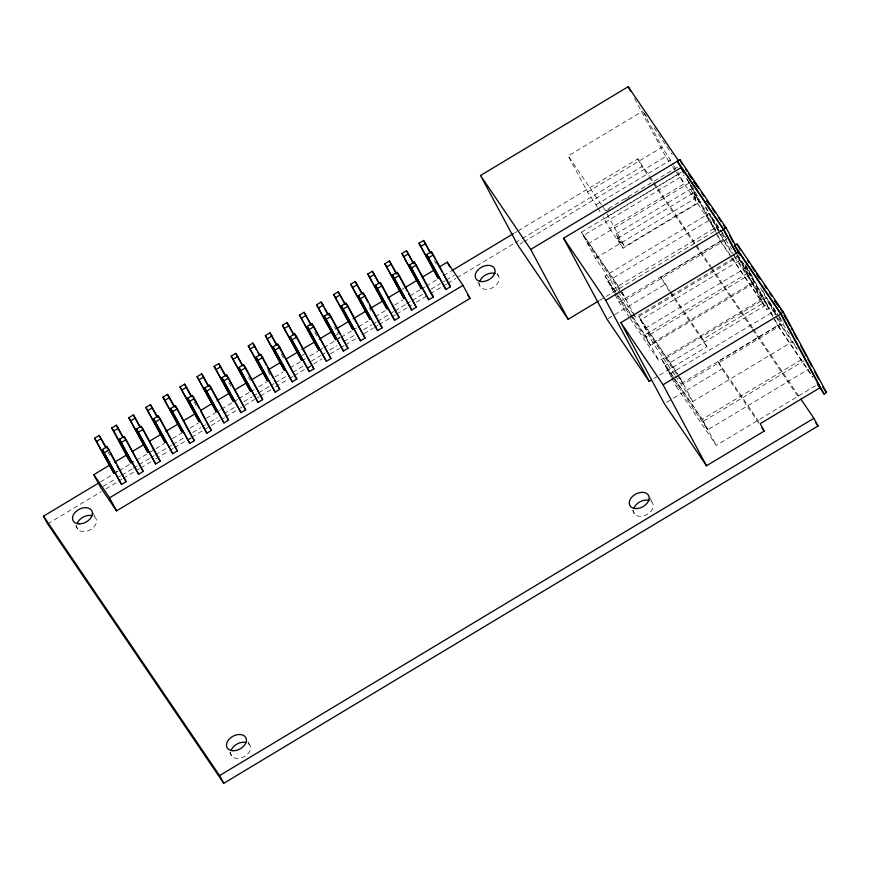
<?xml version="1.0" encoding="UTF-8"?>
<svg xmlns="http://www.w3.org/2000/svg" width="870" height="870" viewBox="0 0 870 870"><rect width="100%" height="100%" fill="white"/><g stroke="black" fill="none" stroke-linecap="round" stroke-linejoin="round"><path stroke-width="0.65" stroke-dasharray="4.35 3.26" d="M597.44 207.038L587.576 192.02L568.208 155.893L642.756 111.066M401.94 289.427L404.267 288.035M301.803 355.797L304.108 354.416M335.95 335.265L338.245 333.884L334.45 326.815M113.818 473.128L117.265 471.051M338.028 338.332L340.322 336.94M100.485 481.893L113.285 474.204M114.448 473.508L117.939 471.409M119.092 470.713L129.565 464.417M136.546 460.219L148.172 453.226M149.335 452.53L164.452 443.439M172.597 438.545L181.906 432.955M190.041 428.062L198.186 423.157M206.32 418.263L220.284 409.879M221.448 409.183L233.073 402.19M234.237 401.483L237.727 399.384M238.891 398.688L249.353 392.392M250.517 391.696L254.007 389.597M258.662 386.802L266.807 381.908M274.942 377.014L283.087 372.121M290.069 367.923L305.185 358.831M309.84 356.037L317.974 351.143M319.138 350.447L322.629 348.348M323.792 347.641L335.418 340.648M336.581 339.952L340.072 337.854M341.236 337.158L351.708 330.861M352.872 330.165L357.516 327.37M358.679 326.674L367.988 321.073M374.97 316.876L386.595 309.883M394.741 304.989L402.875 300.096M409.857 295.909L420.33 289.612M421.482 288.916L424.973 286.817M426.137 286.11L436.609 279.825M443.58 275.627L450.562 271.429M514.529 232.975L516.856 231.572M518.02 230.876L637.808 158.851L649.248 175.707M587.576 192.02L662.135 147.204L673.228 164.506M103.16 486.319L115.949 478.63M117.113 477.934L120.593 475.836M121.756 475.14L132.218 468.843M133.382 468.147L138.036 465.352M139.2 464.656L149.662 458.359M150.825 457.663L154.316 455.565M155.48 454.869L167.105 447.876M168.269 447.18L171.749 445.081M172.912 444.385L183.385 438.088M192.683 432.499L200.818 427.605M201.981 426.909L205.472 424.81M210.116 422.015L217.098 417.817M224.068 413.631L235.705 406.638M243.839 401.744L251.974 396.851M253.137 396.154L257.792 393.36M258.955 392.653L269.417 386.367M270.581 385.671L274.072 383.572M275.235 382.865L285.697 376.579M292.668 372.382L303.13 366.096M311.275 361.202L320.573 355.612M321.737 354.906L325.228 352.818M329.871 350.012L336.853 345.825M343.824 341.627L355.46 334.635M363.595 329.741L371.729 324.858M372.893 324.151L376.384 322.052M377.547 321.356L389.173 314.364M390.336 313.668L393.827 311.569M394.991 310.873L405.453 304.587M406.616 303.88L411.26 301.085M412.423 300.389L422.885 294.093M431.031 289.199L440.329 283.609M441.492 282.913L444.983 280.814M446.147 280.118L454.281 275.224M47.643 523.881L101.148 491.724M105.792 488.929L117.428 481.936M118.592 481.23L122.083 479.131M123.235 478.435L134.872 471.442M136.035 470.746L139.526 468.647M140.69 467.951L151.152 461.655M155.806 458.86L168.595 451.171M169.759 450.464L173.25 448.365M174.413 447.669L186.049 440.677M187.213 439.981L190.693 437.882M191.857 437.186L203.493 430.193M204.657 429.486L219.773 420.406M220.936 419.699L224.427 417.6M225.591 416.904L237.216 409.911M238.38 409.215L254.66 399.428M255.823 398.721L259.314 396.633M260.478 395.926L270.951 389.64M275.594 386.835L288.394 379.146M289.558 378.45L293.049 376.351M294.212 375.655L305.838 368.662M307.001 367.956L322.117 358.875M330.263 353.97L339.561 348.381M340.725 347.685L344.215 345.586M345.379 344.89L357.015 337.897M363.986 333.699L373.295 328.099M374.459 327.403L377.95 325.304M379.113 324.608L390.739 317.615M391.902 316.919L395.393 314.82M396.557 314.124L411.673 305.033M416.328 302.238L429.117 294.538M430.28 293.842L441.916 286.85M443.08 286.154L446.56 284.055M447.724 283.359L455.869 278.454M457.033 277.758L514.018 243.502M515.181 242.795L520.999 239.304M522.163 238.608L641.951 166.583L652.63 182.308M188.877 439.676L191.172 438.295M308.361 367.836L310.666 366.455M520.293 243.948L522.62 242.556M523.783 241.849L665.68 156.546L671.76 165.507M596.211 204.733L670.759 159.917M677.502 167.083L605.281 210.507L568.208 155.893M605.803 211.127L610.457 208.321M625.595 199.219L629.097 197.12M617.385 290.471L595.515 258.249L581.519 232.149L681.156 172.249M604.378 218.696L678.926 173.88L684.222 183.755L609.674 228.571L603.084 216.793M619.875 290.797L588.022 243.861L583.498 235.433L684.288 174.837M588.022 243.861L689.964 182.569M616.025 233.921L690.573 189.105L699.208 201.818L624.649 246.634L616.025 233.921L620.952 243.111L617.711 238.336L692.259 193.521L695.5 198.295L690.573 189.105M595.515 258.249L699.784 195.565M609.674 228.571L623.007 248.211L697.555 203.395L692.259 193.521M629.597 317.659L619.038 302.108L605.041 276.007L709.3 213.324L726.646 238.869M616.308 295.137L608 281.119L712.258 218.435L721.361 231.844M612.513 289.547L716.782 226.863L720.567 232.453M599.561 300.411L715.858 230.485L691.095 184.309M619.038 302.108L723.296 239.424L733.105 253.866M669.247 291.233L660.754 277.16L720.741 241.099L731.279 256.628M716.075 233.203L720.512 241.479L722.959 240.011L733.573 255.649M620.636 291.918L625.943 299.737L726.733 239.141M608.195 318.572L664.723 284.577M633.219 313.798L635.481 317.137L737.434 255.845M674.674 374.872L652.804 342.66L638.808 316.549L738.445 256.65M676.403 374.089L645.312 328.273L640.788 319.845L740.424 259.945M645.312 328.273L746.101 267.677M632.936 317.104L645.007 334.885L749.266 272.201L737.956 255.541M631.511 315.756L645.921 336.994L750.179 274.311L737.292 255.312M652.804 342.66L755.91 280.673M617.069 296.257L650.445 345.423L754.703 282.739L736.498 255.921M630.348 318.779L659.003 360.996L763.262 298.312L745.459 265.1M671.238 377.025L662.331 360.408L766.59 297.725L777.9 314.385M670.542 291.58L702.916 339.289L762.903 303.217L737.434 255.726M673.597 379.537L665.289 365.53L769.548 302.847L778.65 316.256M731.887 258.238L766.774 309.622L769.211 308.165L748.918 270.32M653.816 378.613L658.438 375.84M659.59 375.144L706.897 346.706L702.916 339.289M669.802 373.959L774.072 311.275L777.867 316.854M671.868 378.211L676.327 386.519L780.586 323.836L797.181 348.272M758.912 423.342L722.013 368.989L718.044 361.572L778.03 325.5L812.667 376.536M773.365 317.615L777.802 325.891L780.249 324.423L798.442 351.23M677.164 375.198L683.233 384.138L784.022 323.553M666.637 402.277L672.401 398.808M673.554 398.123L722.013 368.989M675.435 375.981L692.77 401.538L792.407 341.638M675.153 379.298L702.297 419.286L803.086 358.701M673.63 377.819L703.21 421.395L804 360.8M674.359 380.658L707.734 429.823L808.524 369.239M676.327 386.519L716.293 445.396L817.082 384.801M644.268 113.296L647.291 117.754M654.109 127.792L672.26 154.545M778.661 315.505L783.185 322.172M722.122 232.964L726.668 239.663M779.411 317.365L783.957 324.075M721.328 233.573L731.953 249.211M778.617 317.974L790.754 335.853M677.632 171.966L678.926 173.88M733.856 254.975L763.262 298.312M734.323 256.77L769.211 308.165M672.521 166.627L675.566 171.107M676.316 172.227L715.858 230.485M732.04 257.737L762.903 303.217M720.512 241.479L731.126 257.118M777.802 325.891L812.689 377.275M650.01 176.827L653.055 181.319M653.816 182.439L695.75 244.209M696.511 245.329L710.997 266.666M711.758 267.797L752.92 328.436M753.681 329.567L799.421 396.948M653.392 183.429L709.8 266.535M710.562 267.655L751.723 328.305M752.485 329.425L798.986 397.938M660.754 277.16L669.791 290.471M718.044 361.572L758.705 421.471M669.998 292.342L706.897 346.706M581.519 232.149L619.973 288.807M638.808 316.549L678.024 374.317M583.498 235.433L619.908 289.068M640.788 319.845L677.958 374.6M618.146 291.58L632.468 312.689M605.041 276.007L617.852 294.887M618.613 295.996L632.186 315.995M662.331 360.408L674.391 378.189M608 281.119L615.579 292.298M616.341 293.407L630.75 314.646M665.289 365.53L672.869 376.699M769.548 302.847L774.072 311.275M762.783 290.623L776.769 316.713M777.41 317.898L780.586 323.836M760.587 287.763L775.17 314.962M775.812 316.147L780.249 324.423M745.557 264.948L774.213 318.376M774.844 319.573L778.03 325.5M745.47 265.578L772.734 316.43M737.608 255.236L766.774 309.622M712.258 218.435L716.782 226.863M706.125 207.397L723.296 239.424M705.2 206.908L717.88 230.55M718.511 231.735L722.959 240.011M688.909 181.732L716.923 233.976M717.554 235.161L720.741 241.099M686.908 178.807L715.444 232.018M686.702 178.502L699.208 201.818M673.837 165.659L675.686 169.106M643.387 112.23L662.135 147.204M634.567 98.527L665.68 156.546M637.808 158.851L641.951 166.583M607.151 213.998L624.649 246.634M617.711 238.336L623.007 248.211M598.06 208.18L600.518 212.78M680.046 377.808L692.77 401.538M702.297 419.286L716.293 445.396M678.72 375.709L683.233 384.138M703.21 421.395L707.734 429.823M622.126 292.211L635.481 317.137M645.007 334.885L659.003 360.996M621.419 291.309L625.943 299.737M645.921 336.994L650.445 345.423M649.477 497.227L652.435 502.751M632.544 510.32L634.317 513.637M497.172 273.539L498.358 275.746M477.869 282.217L480.24 286.632M434.337 260.522L436.24 264.056M369.228 307.469L371.12 311.003M314.853 332.351L316.745 335.896M281.347 354.057L283.87 358.777M268.069 371.403L269.972 374.937M248.472 376.938L250.364 380.484M228.864 382.485L230.767 386.03M194.097 401.831L195.989 405.376M108.119 451.965L110.011 455.499M247.874 741.588L249.657 744.894M229.756 752.474L231.54 755.791M92.709 512.517L95.667 518.041M75.777 525.621L77.55 528.927M651.064 501.37A10.581 7.254 -28.2 0 1 646.247 514.877A10.581 7.254 -28.2 0 1 633.49 509.896M248.287 743.524A10.581 7.254 -28.2 0 1 243.469 757.03A10.581 7.254 -28.2 0 1 230.702 752.05M94.308 516.66A10.581 7.254 -28.2 0 1 89.479 530.167A10.581 7.254 -28.2 0 1 76.723 525.186M496.987 274.376A10.581 7.254 -28.2 0 1 492.17 287.872A10.581 7.254 -28.2 0 1 479.413 282.902"/><path stroke-width="1.3" d="M480.512 175.49L628.216 86.685L678.404 160.624L530.7 249.429L480.512 175.49L517.965 245.351L568.154 319.29L598.397 301.107M94.656 438.219L113.818 473.128L94.656 438.219L99.256 435.446L106.39 447.941M133.186 461.481L130.881 462.862L128.803 459.806L111.73 427.953L116.33 425.191L123.464 437.686M128.803 417.687L147.954 452.596L128.803 417.687L133.404 414.925L140.538 427.42M145.866 407.432L165.028 442.33L145.866 407.432L150.466 404.659L157.6 417.154M162.94 397.166L182.091 432.075L162.94 397.166L167.54 394.404L174.674 406.899M180.014 386.9L199.165 421.809L180.014 386.9L184.614 384.138L191.748 396.633M197.077 376.645L216.238 411.543L197.077 376.645L201.677 373.872L208.811 386.367M214.15 366.379L233.301 401.287L214.15 366.379L218.751 363.616L225.885 376.112M231.224 356.113L250.375 391.021L231.224 356.113L235.824 353.351L242.958 365.846M248.287 345.858L267.449 380.755L248.287 345.858L252.887 343.084L260.021 355.58M265.361 335.592L284.512 370.5L265.361 335.592L269.961 332.829L277.095 345.325M282.435 325.326L301.585 360.234L282.435 325.326L287.024 322.563L294.169 335.059M299.497 315.07L318.648 349.968L299.497 315.07L304.098 312.297L311.232 324.793M316.571 304.804L335.722 339.713L316.571 304.804L321.171 302.042L328.305 314.538M333.645 294.538L352.796 329.447L333.645 294.538L338.234 291.776L345.379 304.272M350.708 284.272L369.859 319.181L350.708 284.272L355.308 281.51L362.442 294.006M367.782 274.017L386.933 308.926L367.782 274.017L372.382 271.255L379.516 283.75M384.855 263.751L404.006 298.66L384.855 263.751L389.445 260.989L396.579 273.484M401.918 253.485L421.069 288.394L401.918 253.485L406.518 250.723L413.652 263.218M418.992 243.23L438.143 278.139L418.992 243.23L423.592 240.468L430.726 252.952M96.733 441.275L101.333 438.513M111.73 427.953L113.807 431.009L118.407 428.247M130.881 420.743L135.47 417.981M147.943 410.488L152.544 407.726M165.017 400.222L169.617 397.459M182.091 389.956L186.68 387.193M199.154 379.701L203.754 376.938M216.228 369.435L220.828 366.672M233.301 359.169L237.891 356.406M250.364 348.913L254.964 346.14M267.438 338.647L272.038 335.885M284.501 328.381L289.101 325.619M301.575 318.126L306.175 315.353M318.648 307.86L323.248 305.098M335.711 297.594L340.311 294.832M352.785 287.339L357.385 284.566M369.859 277.073L374.459 274.311M386.922 266.807L391.522 264.045M403.995 256.552L408.596 253.779M421.069 246.286L425.658 243.524M102.366 449.562L106.966 446.799L109.044 449.855L126.117 481.708L121.517 484.47L102.366 449.562L121.517 484.47M119.44 439.306L124.029 436.533L126.106 439.6L143.191 471.442L138.591 474.215L119.44 439.306L138.591 474.215M136.503 429.04L141.103 426.278L143.18 429.334L160.254 461.187L155.654 463.949L136.503 429.04L155.654 463.949M153.577 418.774L158.177 416.012L160.254 419.068L177.328 450.921L172.728 453.683L153.577 418.774L172.728 453.683M170.64 408.519L175.24 405.746L177.317 408.813L194.401 440.655L189.801 443.417L170.64 408.519L189.801 443.417M187.713 398.253L192.313 395.491L194.391 398.547L211.464 430.4L206.864 433.162L187.713 398.253L206.864 433.162M204.787 387.987L209.387 385.225L211.453 388.281L228.538 420.134L223.938 422.896L204.787 387.987L223.938 422.896M221.85 377.732L226.45 374.959L228.527 378.026L245.601 409.868L241.012 412.63L221.85 377.732L241.012 412.63M238.924 367.466L243.524 364.704L245.601 367.76L262.675 399.613L258.075 402.375L238.924 367.466L258.075 402.375M255.997 357.2L260.598 354.438L262.664 357.494L279.748 389.347L275.148 392.109L255.997 357.2L275.148 392.109M273.06 346.945L277.66 344.172L279.738 347.228L296.811 379.081L292.222 381.843L273.06 346.945L292.222 381.843M290.134 336.679L294.734 333.917L296.811 336.973L313.885 368.826L309.285 371.588L290.134 336.679L309.285 371.588M307.208 326.413L311.808 323.651L313.874 326.707L330.959 358.56L326.359 361.322L307.208 326.413L326.359 361.322M324.271 316.158L328.871 313.385L330.948 316.441L348.022 348.294L343.433 351.056L324.271 316.158L343.433 351.056M341.344 305.892L345.945 303.13L348.022 306.186L365.096 338.028L360.495 340.801L341.344 305.892L360.495 340.801M358.418 295.626L363.007 292.864L365.085 295.92L382.169 327.772L377.569 330.535L358.418 295.626L377.569 330.535M375.481 285.36L380.081 282.598L382.158 285.654L399.232 317.506L394.632 320.269L375.481 285.36L394.632 320.269M392.555 275.105L397.155 272.343L399.232 275.399L416.306 307.24L411.706 310.014L392.555 275.105L411.706 310.014M409.629 264.839L414.218 262.077L416.295 265.132L433.38 296.985L428.779 299.748L409.629 264.839L428.779 299.748M426.691 254.573L431.292 251.811L433.369 254.867L450.442 286.719L445.842 289.482L426.691 254.573L445.842 289.482M104.444 452.617L109.044 449.855M121.506 442.362L126.106 439.6M138.58 432.096L143.18 429.334M155.654 421.83L160.254 419.068M172.717 411.575L177.317 408.813M189.791 401.309L194.391 398.547M206.864 391.043L211.453 388.281M223.927 380.788L228.527 378.026M241.001 370.522L245.601 367.76M258.075 360.256L262.664 357.494M275.137 350.001L279.738 347.228M292.211 339.735L296.811 336.973M309.285 329.469L313.874 326.707M326.348 319.214L330.948 316.441M343.422 308.948L348.022 306.186M360.484 298.682L365.085 295.92M377.558 288.427L382.158 285.654M394.632 278.161L399.232 275.399M411.695 267.895L416.295 265.132M428.769 257.64L433.369 254.867M439.143 267.068L447.278 262.174L463.003 285.338L470.007 298.388L116.547 510.886L100.833 487.722L93.829 474.672L110.109 464.885M114.764 462.09L126.389 455.097M132.196 451.595L143.822 444.613M149.64 441.112L160.102 434.826M165.92 431.324L177.545 424.342M183.352 420.841L194.989 413.859M200.796 410.357L212.421 403.365M217.076 400.57L228.701 393.588M234.519 390.086L246.145 383.094M251.952 379.603L263.577 372.61M268.232 369.815L281.021 362.127M285.675 359.332L298.464 351.643M301.944 349.544L314.733 341.856M319.388 339.061L332.177 331.372M336.831 328.577L348.457 321.585M353.111 318.79L365.9 311.101M370.544 308.306L383.333 300.618M387.987 297.823L399.613 290.83M405.431 287.339L417.056 280.347M422.863 276.845L434.489 269.863M800.944 399.189L813.896 418.285L818.039 426.006L223.731 783.315L47.643 523.881L43.5 516.16L99.321 482.6M451.726 270.733L513.365 233.671M93.829 474.672L109.555 497.825L463.003 285.338M683.744 172.902L677.404 161.07L679.84 159.612L726.091 227.755L735.607 245.492M651.51 379.994L649.205 381.386L607.043 319.257L563.586 238.228L681.264 167.475L723.427 229.604L736.161 253.355M677.404 161.07L723.655 229.223L726.091 227.755M563.586 238.228L605.759 300.346L723.427 229.604M739.761 254.943L734.693 245.481L737.129 244.013L783.381 312.156L826.5 392.566L824.064 394.034L817.996 385.095M620.875 322.629L738.554 251.887L780.727 314.005L820.192 387.628L760.206 423.69L764.186 431.107L706.494 465.787L664.332 403.669L620.875 322.629L663.049 384.757L706.494 465.787M734.693 245.481L780.945 313.624L783.381 312.156M663.049 384.757L780.727 314.005M43.5 516.16L219.588 775.583L813.896 418.285M685.788 169.465L687.289 171.684M690.312 176.131L692.574 179.459M694.075 181.678L698.599 188.344M701.622 192.792L703.884 196.12M706.897 200.568L709.909 205.016M712.182 208.343L715.194 212.791M718.207 217.228L721.23 221.676M723.492 225.004L725.754 228.342M747.602 260.532L749.113 262.751M751.375 266.089L755.138 271.647M756.65 273.865L760.423 279.422M764.186 284.979L766.448 288.307M769.471 292.755L771.733 296.083M774.746 300.531L779.27 307.197M780.781 309.415L783.043 312.743M688.518 173.869L690.802 177.219M693.836 181.689L696.87 186.158M706.723 200.687L708.996 204.037M756.432 273.919L759.466 278.389M774.637 300.737L776.91 304.087M822.705 386.987L826.5 392.566M817.191 383.191L820.192 387.628M815.755 422.646L818.039 426.006M761.924 427.779L764.186 431.107M467.755 295.082L470.007 298.388M450.442 286.719L443.308 274.224M431.303 293.929L433.38 296.985M416.306 307.24L408.541 293.571M397.155 314.451L399.232 317.506M380.777 325.728L382.169 327.772M365.096 338.028L357.962 325.543M348.022 348.294L341.519 336.984M330.959 358.56L311.808 323.651M313.885 368.826L306.751 356.33M294.745 376.025L296.811 379.081M279.748 389.347L274.507 380.386M262.675 399.613L243.524 364.704M245.601 409.868L226.45 374.959M228.538 420.134L211.91 389.945M209.387 427.333L211.464 430.4M193.009 438.621L194.401 440.655M177.328 450.921L158.177 416.012M158.177 458.12L160.254 461.187M143.191 471.442L124.029 436.533M126.117 481.708L117.08 465.678M784.316 315.125L785.588 317.496M786.861 319.866L790.036 325.804M791.308 328.175L792.581 330.546M793.853 332.916L797.04 338.854M800.846 345.955L806.555 356.602M807.828 358.984L811.645 366.096M814.831 372.034L818.648 379.157M784.109 315.136L786.371 319.355M780.945 313.624L824.064 394.034M737.129 244.013L740.305 249.929M738.554 251.887L739.826 254.257M729.571 235.465L733.388 242.578M723.655 229.223L736.966 254.051M679.84 159.612L682.374 164.332M681.264 167.475L683.809 172.227M628.216 86.685L630.761 91.426M605.759 300.346L649.205 381.386M530.7 249.429L568.154 319.29M447.278 262.174L449.833 266.916M431.292 251.811L435.087 258.89M436.349 261.25L442.047 271.864M423.592 240.468L429.91 252.256M414.218 262.077L430.672 292.744M406.518 250.723L413.478 263.697M397.155 272.343L407.269 291.211M389.445 260.989L396.405 273.963M380.081 282.598L396.524 313.276M372.382 271.255L378.7 283.044M363.007 292.864L368.075 302.303M369.337 304.663L380.092 324.717M355.308 281.51L361.637 293.31M345.945 303.13L356.7 323.183M338.234 291.776L344.563 303.576M328.871 313.385L340.257 334.624M321.171 302.042L323.694 306.762M324.967 309.111L328.131 315.016M304.098 312.297L311.058 325.271M294.734 333.917L305.49 353.97M287.024 322.563L293.353 334.363M277.66 344.172L294.103 374.85M269.961 332.829L276.279 344.618M260.598 354.438L266.285 365.052M267.547 367.412L273.245 378.026M252.887 343.084L256.683 350.164M257.944 352.524L259.216 354.884M235.824 353.351L242.143 365.15M218.751 363.616L224.438 374.23M209.387 385.225L210.649 387.585M201.677 373.872L208.006 385.671M192.313 395.491L199.273 408.465M200.535 410.825L208.756 426.159M184.614 384.138L190.932 395.937M175.24 405.746L192.324 437.599M167.54 394.404L173.228 405.018M150.466 404.659L156.796 416.458M141.103 426.278L157.546 456.946M133.404 414.925L139.091 425.539M116.33 425.191L122.659 436.979M113.807 431.009L130.881 462.862M106.966 446.799L108.859 450.345M110.131 452.694L115.819 463.318M99.256 435.446L105.585 447.245M109.555 497.825L116.547 510.886M219.588 775.583L223.731 783.315M634.078 507.786A10.581 7.254 -28.2 0 1 649.172 500.467M231.3 749.94A10.581 7.254 -28.2 0 1 246.395 742.621M77.321 523.077A10.581 7.254 -28.2 0 1 92.416 515.758M480.001 280.782A10.581 7.254 -28.2 0 1 495.095 273.463M635.72 508.569A10.581 7.254 -28.2 0 0 649.042 496.759A10.581 7.254 -28.2 0 0 632.936 496.052A10.581 7.254 -28.2 0 0 635.72 508.569M232.942 750.723A10.581 7.254 -28.2 0 0 246.253 738.913A10.581 7.254 -28.2 0 0 230.158 738.206A10.581 7.254 -28.2 0 0 232.942 750.723M78.952 523.87A10.581 7.254 -28.2 0 0 92.274 512.06A10.581 7.254 -28.2 0 0 76.179 511.353A10.581 7.254 -28.2 0 0 78.952 523.87M481.643 281.575A10.581 7.254 -28.2 0 0 494.965 269.765A10.581 7.254 -28.2 0 0 478.859 269.058A10.581 7.254 -28.2 0 0 481.643 281.575"/></g></svg>
